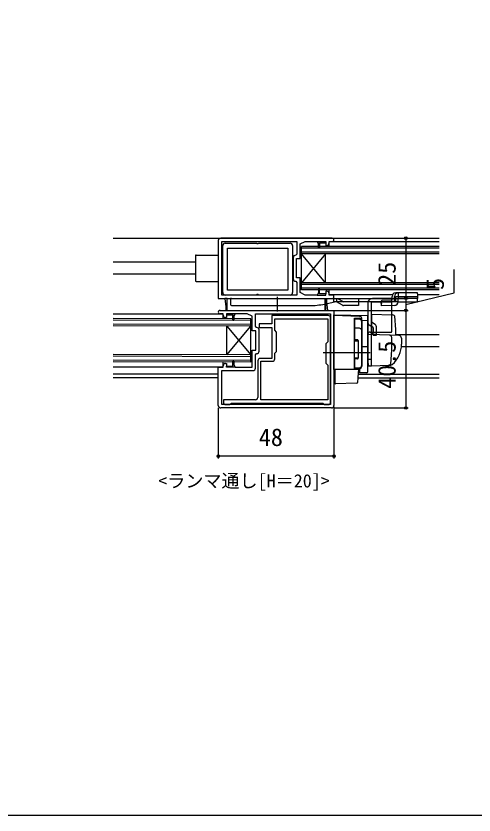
# Model space of a CAD drawing. Units: millimetres, scale not verified. Extents: x -438 to 438, y -652 to 648.
# Drawn here: x 57.3 to 247.4, y -652 to -320.3 of the extents above; entities that cross this region are included whole.
import ezdxf
from ezdxf.enums import TextEntityAlignment as Align

# ---------------------------------------------------------------- set-up
doc = ezdxf.new("R2010")
doc.units = ezdxf.units.MM
doc.header["$LTSCALE"] = 4
for name, color, linetype in [('0-1_USER1', 3, 'Continuous'), ('0-2_YKK_11', 7, 'Continuous'), ('0-3_YKK_12', 2, 'Continuous'), ('0-4_YKK_13', 4, 'Continuous'), ('0-6_YKK_D', 6, 'Continuous'), ('0-7_YKK_ZWAK', 7, 'Continuous')]:
    doc.layers.add(name, color=color, linetype=linetype)
doc.styles.add('ＭＳ ゴシック', font='')
doc.styles.get('ＭＳ ゴシック').set_extended_font_data('MS Gothic')

msp = doc.modelspace()

# ---------------------------------------------------------------- linework, layer by layer
at = {"layer": '0-2_YKK_11'}
for p, q in [((188.62, -412.499), (142.32, -412.499)), ((143.12, -435.099), (143.12, -415.599)), ((172.12, -415.599), (172.12, -435.099)), ((172.42, -420.599), (172.42, -429.399)), ((187.92, -480.599), (187.92, -445.599)), ((158.22, -459.399), (158.22, -450.599)), ((157.72, -463.399), (157.72, -478.599)), ((188.32, -482.999), (142.32, -482.999))]:
    msp.add_line(p, q, dxfattribs=at)
for points in [[(141.32, -413.499), (141.32, -437.499), (144.02, -437.499), (144.42, -440.999), (144.42, -442.199), (144.72, -442.499), (145.02, -442.199), (145.02, -437.499), (144.02, -437.499), (144.42, -440.999), (144.42, -442.199), (144.72, -442.499), (145.02, -442.199), (145.02, -437.499), (188.62, -437.499)], [(173.92, -436.099), (142.72, -436.099), (142.72, -413.899), (173.92, -413.899), (173.92, -419.099), (173.42, -419.599)], [(144.12, -414.599), (157.101, -414.599), (157.361, -414.749), (157.88, -414.749), (158.14, -414.599), (171.12, -414.599)], [(186.32, -434.499), (185.92, -434.499), (185.92, -435.599), (183.32, -435.599), (183.32, -433.499), (182.82, -433.499), (182.82, -435.099), (182.32, -436.099), (177.32, -436.099), (175.32, -435.099), (175.32, -428.999), (173.82, -428.999), (173.82, -420.999), (175.32, -420.999), (175.32, -414.899), (177.32, -413.899), (182.32, -413.899), (182.82, -414.899), (182.82, -416.499), (183.32, -416.499), (183.32, -414.399), (185.92, -414.399), (185.92, -415.499), (186.32, -415.499)], [(187.32, -414.499), (187.32, -413.899), (188.62, -413.899)], [(173.42, -430.399), (173.92, -430.899), (173.92, -436.099)], [(142.02, -442.499), (185.62, -442.499), (185.62, -437.799), (185.92, -437.499), (186.22, -437.799), (186.22, -438.999), (186.62, -442.499), (189.32, -442.499), (189.32, -481.999)], [(171.12, -436.099), (158.14, -436.099), (157.88, -435.949), (157.361, -435.949), (157.101, -436.099), (144.12, -436.099)], [(188.62, -436.099), (187.32, -436.099), (187.32, -435.499)], [(143.32, -444.499), (143.32, -443.899), (142.02, -443.899)], [(144.32, -464.499), (144.72, -464.499), (144.72, -465.599), (147.32, -465.599), (147.32, -463.499), (147.82, -463.499), (147.82, -465.099), (148.32, -466.099), (155.32, -466.099), (155.32, -458.999), (156.82, -458.999), (156.82, -450.999), (155.32, -450.999), (155.32, -444.899), (153.32, -443.899), (148.32, -443.899), (147.82, -444.899), (147.82, -446.499), (147.32, -446.499), (147.32, -444.399), (144.72, -444.399), (144.72, -445.499), (144.32, -445.499)], [(157.22, -449.599), (156.72, -449.099), (156.72, -443.899), (187.92, -443.899), (187.92, -481.599)], [(186.92, -444.599), (163.52, -444.599), (163.52, -447.999), (158.22, -447.999), (158.22, -449.599), (163.52, -449.599), (163.52, -462.399), (158.72, -462.399)], [(164.72, -462.599), (164.72, -460.299), (165.52, -459.499), (165.52, -451.499), (164.72, -450.699), (164.72, -445.999), (186.72, -445.999), (186.72, -455.599), (185.92, -456.399), (185.92, -464.399), (186.72, -465.199), (186.72, -479.599)], [(156.72, -466.499), (156.72, -460.899), (157.22, -460.399)], [(186.72, -479.599), (158.92, -479.599), (158.92, -463.599), (163.72, -463.599)], [(141.32, -481.999), (141.32, -466.099), (143.32, -466.099), (143.32, -465.499)], [(187.92, -481.599), (142.72, -481.599), (142.72, -467.499), (155.72, -467.499)], [(156.72, -479.599), (143.42, -479.599), (143.42, -480.599)], [(144.42, -481.599), (146.12, -481.599), (146.42, -481.299), (146.72, -480.999)], [(146.72, -480.999), (184.62, -480.999), (184.92, -481.299), (185.22, -481.599), (186.92, -481.599)]]:
    msp.add_lwpolyline(points, dxfattribs=at)
for points in [[(182.32, -413.899), (185.92, -413.899), (185.92, -414.399), (183.32, -414.399), (183.32, -416.499), (182.82, -416.499), (182.82, -414.899)], [(145.12, -416.599), (170.12, -416.599), (170.12, -434.099), (145.12, -434.099)], [(182.32, -436.099), (185.92, -436.099), (185.92, -435.599), (183.32, -435.599), (183.32, -433.499), (182.82, -433.499), (182.82, -435.099)], [(185.62, -437.799), (185.62, -442.499), (186.62, -442.499), (186.22, -438.999), (186.22, -437.799), (185.92, -437.499)], [(148.32, -443.899), (144.72, -443.899), (144.72, -444.399), (147.32, -444.399), (147.32, -446.499), (147.82, -446.499), (147.82, -444.899)], [(148.32, -466.099), (144.72, -466.099), (144.72, -465.599), (147.32, -465.599), (147.32, -463.499), (147.82, -463.499), (147.82, -465.099)]]:
    msp.add_lwpolyline(points, close=True, dxfattribs=at)
for centre, radius, start, end in [((142.32, -413.499), 1, 90.00001, 179.99999), ((144.12, -415.599), 1, 90.00001, 179.99999), ((171.12, -415.599), 1, 0.00001, 89.99999), ((186.32, -414.499), 1, 270.00001, 359.99999), ((188.62, -413.199), 0.7, 269.99999, 90.00001), ((173.42, -420.599), 1, 90.00001, 179.99999), ((173.42, -429.399), 1, 180.00001, 269.99999), ((186.32, -435.499), 1, 0.00001, 89.99999), ((144.12, -435.099), 1, 180.00001, 269.99999), ((171.12, -435.099), 1, 270.00001, 359.99999), ((188.62, -436.799), 0.7, 269.99999, 90.00001), ((142.02, -443.199), 0.7, 89.99999, 270.00001), ((144.32, -444.499), 1, 180.00001, 269.99999), ((186.92, -445.599), 1, 0.00001, 89.99999), ((157.22, -450.599), 1, 0.00001, 89.99999), ((157.22, -459.399), 1, 270.00001, 359.99999), ((158.72, -463.399), 1, 90.00001, 179.99999), ((163.72, -462.599), 1, 270.00001, 359.99999), ((144.32, -465.499), 1, 90.00001, 179.99999), ((155.72, -466.499), 1, 270.00001, 359.99999), ((144.42, -480.599), 1, 180.00001, 269.99999), ((156.72, -478.599), 1, 270.00001, 359.99999), ((186.92, -480.599), 1, 270.00001, 359.99999), ((142.32, -481.999), 1, 180.00001, 269.99999), ((188.32, -481.999), 1, 270.00001, 359.99999)]:
    msp.add_arc(centre, radius, start, end, dxfattribs=at)
at = {"layer": '0-3_YKK_12'}
for p, q in [((97.699, -412.5), (232.941, -412.5)), ((187.32, -415.999), (187.32, -414.399)), ((232.941, -414.001), (187.519, -414.001)), ((232.941, -416), (175.82, -416)), ((175.82, -434), (175.82, -416)), ((232.941, -416.7), (175.82, -416.7)), ((232.941, -418.3), (175.82, -418.3)), ((232.941, -419), (175.82, -419)), ((185.82, -431), (175.82, -419)), ((185.82, -419), (175.82, -431)), ((185.82, -431), (185.82, -419)), ((131.82, -422.5), (97.699, -422.5)), ((131.82, -427.5), (97.699, -427.5)), ((232.941, -431), (175.82, -431)), ((232.941, -431.7), (175.82, -431.7)), ((232.941, -433.3), (175.82, -433.3)), ((232.941, -434), (175.82, -434)), ((187.32, -435.599), (187.32, -433.999)), ((213.594, -435.999), (187.52, -435.999)), ((232.941, -435.999), (223.92, -435.999)), ((143.123, -444.001), (97.699, -444.001)), ((143.32, -445.999), (143.32, -444.399)), ((154.82, -446), (97.699, -445.857)), ((154.82, -446.7), (97.699, -446.557)), ((154.82, -464), (154.82, -446)), ((154.82, -448.3), (97.699, -448.157)), ((154.82, -449), (97.699, -448.857)), ((144.82, -461), (144.82, -449)), ((144.82, -461), (154.82, -449)), ((144.82, -449), (154.82, -461)), ((214.993, -452.5), (232.941, -452.5)), ((217.284, -457.5), (232.941, -457.5)), ((154.82, -461), (97.699, -460.857)), ((154.82, -461.7), (97.699, -461.557)), ((154.82, -463.3), (97.699, -463.157)), ((154.82, -464), (97.699, -463.857)), ((143.32, -465.599), (143.32, -463.999)), ((143.12, -465.999), (97.699, -465.999)), ((141.32, -469), (97.699, -469)), ((141.32, -470.5), (97.699, -470.5)), ((189.62, -469), (189.32, -469)), ((189.62, -470.5), (189.32, -470.5)), ((199.314, -470.5), (232.941, -470.5)), ((199.445, -469), (232.941, -469))]:
    msp.add_line(p, q, dxfattribs=at)
at = {"layer": '0-4_YKK_13'}
for p, q in [((131.82, -419.8), (131.82, -430.2)), ((132.12, -419.5), (141.286, -419.5)), ((132.12, -430.5), (141.286, -430.5)), ((146.32, -437.499), (146.32, -439.999)), ((146.82, -437.499), (146.32, -437.499)), ((146.82, -437.499), (188.82, -437.499)), ((165.72, -436.799), (165.72, -442.999)), ((189.32, -437.499), (215.92, -437.499)), ((190.42, -437.499), (190.42, -438.999)), ((190.822, -437.499), (193.422, -438.999)), ((199.42, -437.499), (199.42, -438.999)), ((213.32, -437.499), (205.32, -437.499)), ((213.32, -450.999), (213.32, -437.499)), ((213.42, -438.199), (213.42, -437.499)), ((213.421, -437.499), (213.421, -436.699)), ((214.454, -437.499), (214.454, -436.699)), ((214.454, -438.909), (214.454, -437.499)), ((215.92, -435.199), (214.921, -435.199)), ((214.921, -436.699), (215.92, -436.699)), ((214.921, -438.999), (214.921, -436.699)), ((215.92, -435.639), (215.92, -437.499)), ((215.92, -436.699), (223.92, -436.699)), ((215.92, -438.91), (215.92, -437.499)), ((223.92, -435.639), (223.92, -435.199)), ((223.92, -435.639), (223.92, -437.499)), ((146.82, -440.499), (179.142, -440.499)), ((185.428, -439.833), (188.925, -439.084)), ((189.165, -438.999), (189.115, -438.999)), ((189.27, -438.849), (189.165, -438.999)), ((189.165, -438.999), (189.475, -438.999)), ((189.37, -438.849), (189.27, -438.849)), ((189.475, -438.999), (189.37, -438.849)), ((215.92, -438.999), (189.475, -438.999)), ((192.789, -440.366), (190.42, -438.999)), ((199.42, -440.499), (193.288, -440.499)), ((199.42, -438.999), (199.42, -440.499)), ((203.32, -439.499), (203.32, -447.326)), ((204.82, -438.999), (213.32, -438.999)), ((204.82, -451.499), (204.82, -438.999)), ((209.22, -438.39), (208.93, -438.699)), ((208.939, -438.999), (208.93, -438.699)), ((208.989, -440.639), (208.939, -438.999)), ((214.466, -440.409), (208.989, -440.639)), ((213.42, -438.199), (209.22, -438.39)), ((189.32, -466.999), (189.32, -444.299)), ((189.32, -444.299), (203.32, -444.543)), ((189.32, -444.499), (199.855, -444.867)), ((204.82, -444.051), (204.82, -451.499)), ((204.82, -444.051), (213.32, -444.348)), ((213.32, -444.348), (213.647, -444.359)), ((197.82, -445.666), (199.855, -445.729)), ((197.82, -449.322), (197.82, -445.666)), ((197.821, -446.124), (197.821, -454.643)), ((199.855, -446.196), (197.821, -446.124)), ((200.82, -446.731), (200.82, -445.866)), ((200.82, -446.731), (200.82, -465.632)), ((203.32, -446.772), (200.82, -446.737)), ((200.821, -465.272), (200.821, -447.195)), ((203.32, -445), (203.32, -444.988)), ((203.32, -445.2), (203.32, -445)), ((203.32, -447.326), (203.32, -465.499)), ((206.365, -448.379), (204.82, -447.326)), ((197.82, -450.286), (197.82, -449.322)), ((199.855, -449.896), (197.821, -449.825)), ((205.52, -449.619), (203.975, -448.565)), ((205.52, -449.619), (205.52, -451.499)), ((203.32, -453.017), (203.32, -463.499)), ((212.568, -452.822), (203.838, -452.517)), ((204.32, -451.499), (213.186, -451.499)), ((204.82, -451.499), (204.82, -452.551)), ((205.52, -452.826), (205.52, -451.499)), ((207.02, -451.749), (205.52, -451.749)), ((216.355, -452.954), (212.568, -452.822)), ((213.32, -456.499), (213.32, -453.796)), ((217.32, -453.953), (217.32, -456.499)), ((199.021, -454.643), (197.821, -454.643)), ((197.821, -455.143), (199.321, -455.143)), ((199.321, -454.943), (199.321, -462.343)), ((200.82, -457.499), (203.32, -457.542)), ((203.32, -456.799), (203.32, -456.199)), ((203.32, -457.799), (203.32, -457.199)), ((184.82, -459.999), (204.32, -459.999)), ((203.32, -460.799), (203.32, -460.199)), ((197.821, -462.143), (199.321, -462.143)), ((197.821, -462.643), (197.821, -466.343)), ((199.021, -462.643), (197.821, -462.643)), ((203.32, -461.799), (203.32, -461.199)), ((203.32, -461.799), (203.32, -461.199)), ((203.32, -461.799), (203.32, -461.199)), ((203.32, -461.799), (203.32, -463.499)), ((203.32, -461.799), (203.32, -463.499)), ((203.32, -462.799), (204.82, -462.799)), ((203.32, -463.499), (203.359, -463.753)), ((203.359, -463.753), (203.553, -465.047)), ((197.82, -466.702), (199.855, -466.631)), ((197.821, -466.343), (199.855, -466.272)), ((199.855, -466.631), (199.855, -468.416)), ((204.065, -465.473), (212.894, -465.165)), ((212.061, -465.194), (212.91, -465.164)), ((189.62, -470.977), (189.62, -472.688)), ((199.163, -472.226), (199.304, -470.609)), ((199.304, -470.609), (199.344, -470.153)), ((202.829, -468.364), (199.855, -468.416)), ((198.682, -472.682), (189.931, -472.988))]:
    msp.add_line(p, q, dxfattribs=at)
for points in [[(189.32, -438.595), (189.32, -437.499), (188.82, -437.499)], [(223.92, -435.199), (215.92, -435.199), (215.92, -435.639)], [(215.92, -438.999), (223.92, -438.999), (223.92, -437.499), (215.92, -437.499)], [(203.32, -457.542), (203.32, -446.772), (203.32, -444.543)], [(189.32, -466.999), (197.82, -466.702), (197.82, -465.703), (197.82, -450.286)], [(205.52, -452.826), (207.02, -452.826), (207.02, -451.499), (207.02, -449.619)], [(203.32, -465.499), (204.82, -465.499), (204.82, -451.499)], [(203.32, -467.864), (203.32, -460.852), (203.32, -457.999), (203.32, -457.542)], [(199.59, -466.999), (189.62, -466.999), (189.62, -470.341), (189.62, -470.977)], [(199.344, -470.153), (199.62, -466.999), (199.59, -466.999)]]:
    msp.add_lwpolyline(points, dxfattribs=at)
for centre, radius, start, end in [((132.12, -419.8), 0.3, 90, 180), ((132.12, -430.2), 0.3, 180, 270), ((205.32, -439.499), 2, 90, 180), ((214.921, -436.699), 1.5, 90, 180), ((215.937, -436.683), 1.483, 90.65815, 180.64336), ((146.82, -439.999), 0.5, 180, 270), ((179.142, -410.499), 30, 270, 282.09476), ((188.82, -438.595), 0.5, 282.09476, 0), ((193.288, -439.499), 1, 240.02, 270), ((214.42, -438.91), 1.5, 271.76239, 0), ((213.612, -445.359), 1, 4.8508, 88), ((199.82, -445.866), 1, 0, 88), ((199.821, -446.728), 1, 359.81439, 88.02469), ((199.821, -447.195), 1, 0, 88), ((204.82, -447.326), 1.5, 180, 235.71312), ((100.02, -454.999), 115, 1.04239, 4.8508), ((199.821, -450.895), 1, 0, 88), ((205.52, -449.619), 1.5, 0, 55.71312), ((212.32, -450.999), 1, 330, 0), ((204.32, -452.499), 1, 90, 180), ((203.82, -453.017), 0.5, 88, 180), ((212.32, -453.796), 1, 0, 88), ((216.32, -453.953), 1, 0, 88), ((199.021, -454.943), 0.3, 0, 90), ((132.32, -456.487), 81, 354.46939, 359.99144), ((206.321, -456.598), 11, 310.82814, 0.5186), ((199.021, -462.343), 0.3, 270, 0), ((211.948, -464.197), 1, 272, 354.46939), ((199.82, -465.632), 1, 272, 0), ((199.821, -465.272), 1, 272, 0), ((204.047, -464.973), 0.5, 188.53077, 272), ((212.859, -464.165), 1, 272, 310.82814), ((202.82, -467.864), 0.5, 271, 0), ((202.82, -467.864), 0.5, 343.42965, 0), ((189.92, -472.688), 0.3, 180, 272), ((198.665, -472.183), 0.5, 271.97301, 355)]:
    msp.add_arc(centre, radius, start, end, dxfattribs=at)
msp.add_ellipse((212.92, -438.199), major_axis=(0, 9.5), ratio=0.421053, start_param=1.6551067, end_param=1.7293546, dxfattribs=at)
at = {"layer": '0-6_YKK_D'}
for p, q in [((219.12, -412.5), (219.12, -437.5)), ((190.12, -437.5), (220.12, -437.5)), ((190.12, -437.5), (220.12, -437.5)), ((219.12, -437.5), (219.12, -442.499)), ((188.42, -442.499), (220.12, -442.499)), ((188.42, -442.499), (220.12, -442.499)), ((219.12, -442.499), (219.12, -482.999)), ((141.32, -482.999), (141.32, -503.999)), ((189.32, -482.499), (189.32, -503.999)), ((189.62, -482.999), (220.12, -482.999)), ((189.32, -502.999), (141.32, -502.999))]:
    msp.add_line(p, q, dxfattribs=at)
msp.add_lwpolyline([(219.12, -439.999), (239.12, -435.25), (239.12, -425.454)], dxfattribs=at)
for centre in [(219.12, -412.5), (219.12, -437.5), (219.12, -437.5), (219.12, -442.499), (219.12, -442.499), (219.12, -482.999), (141.32, -502.999), (189.32, -502.999)]:
    msp.add_circle(centre, 0.531, dxfattribs=at)
at = {"layer": '0-7_YKK_ZWAK'}
msp.add_lwpolyline([(-437.5, -652), (437.5, -652), (437.5, 623)], dxfattribs=at)

# ---------------------------------------------------------------- texts
at = {"layer": '0-1_USER1', "style": 'ＭＳ ゴシック'}
msp.add_text('<ランマ通し[H＝20]>', height=5.499, dxfattribs=at).set_placement((116.394, -517.651), align=Align.BOTTOM_LEFT)
at = {"layer": '0-6_YKK_D', "style": 'ＭＳ ゴシック'}
for s, p in [('25', (217.12, -432.273)), ('5', (237.12, -433.989)), ('40.5', (217.12, -475.022))]:
    msp.add_text(s, height=7.331, rotation=90, dxfattribs=at).set_placement(p, align=Align.BOTTOM_LEFT)
msp.add_text('48', height=7.331, dxfattribs=at).set_placement((158.133, -500.999), align=Align.BOTTOM_LEFT)

doc.saveas('drawing.dxf')
